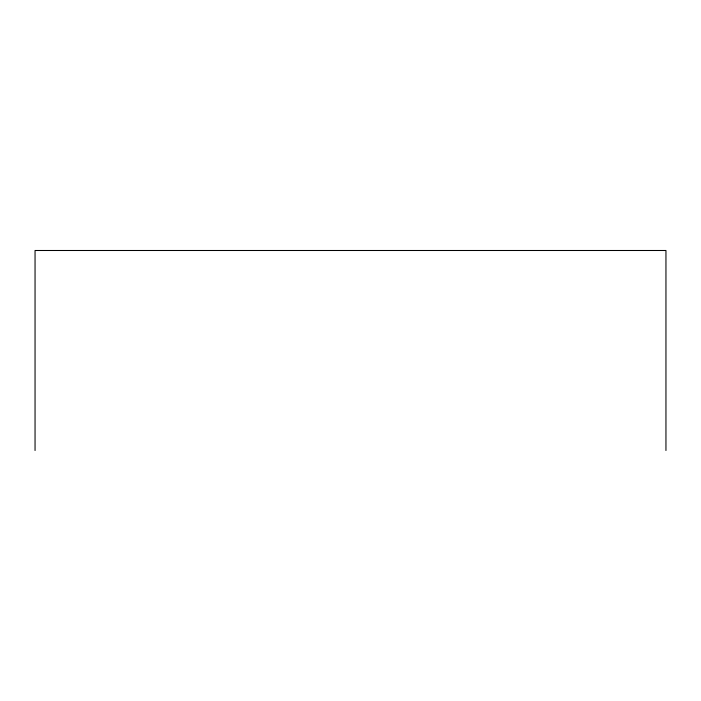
<?xml version="1.0" encoding="UTF-8"?>
<svg xmlns="http://www.w3.org/2000/svg" width="701" height="701" viewBox="0 0 701 701"><rect width="100%" height="100%" fill="white"/><g stroke="black" fill="none" stroke-linecap="round" stroke-linejoin="round"><path stroke-width="1.05" d="M665.95 450.506L665.95 250.494L35.05 250.494L35.05 450.506"/></g></svg>
